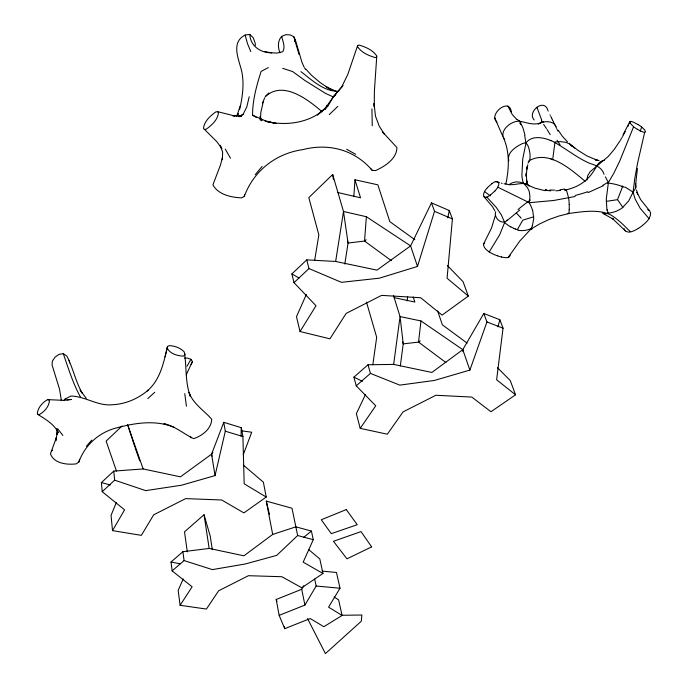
<?xml version="1.0" encoding="UTF-8"?>
<svg xmlns="http://www.w3.org/2000/svg" width="688" height="688" viewBox="0 0 688 688"><rect width="100%" height="100%" fill="white"/><g stroke="black" fill="none" stroke-linecap="round" stroke-linejoin="round"><path stroke-width="1.03" d="M629.408 123.797L630.647 121.389L629.752 121.81L630.053 123.057L633.588 126.755L619.75 161.044L613.902 173.075L608.381 182.595L606.3 198.944L606.936 210.365M241.049 436.123L241.273 427.661L223.763 422.329L211.56 454.192L215.043 475.589L181.615 485.203L145.71 490.63L114.647 480.164L102.211 491.688L124.58 509.825L112.514 530.62L141.358 535.359L153.673 514.822L185.64 498.611L221.691 499.987L243.905 512.904L266.23 497.046L263.366 482.159L243.509 465.251M256.203 117.39L252.591 115.206C252.47 100.233 256.641 85.63 261.079 71.457L268.303 67.596M586.847 179.998L587.733 175.664L590.192 171.647L608.192 156.546L614.143 149.537L620.06 140.765M556.102 126.893C553.986 120.331 543.099 120.658 538.326 124.175M260.52 118.921L260.812 112.488L263.255 101.807M569.234 209.737L569.225 204.577M222.473 157.199L220.564 164.785L212.919 184.857C218.199 194.687 231.288 197.465 241.626 197.852L244.283 196.424C253.666 170.805 275.828 153.476 302.763 149.631C328.787 142.906 354.612 149.752 372.234 170.366L375.605 170.564C384.893 166.35 396.821 158.851 396.916 147.542L382.347 131.743L384.566 134.401L379.243 126.188L375.459 116.066L374.074 103.363L374.255 106.924L374.392 91.177L376.783 55.969C372.87 50.078 365.732 47.016 359.153 45.098L357.665 45.442L347.801 74.459L341.558 87.204L333.276 96.913L325.596 107.844L317.34 115.034L326.49 107.397C310.555 123.04 286.191 126.394 265.164 121.2L276.155 123.487L265.138 120.744L252.591 115.206M353.838 196.605L354.974 179.783L377.858 184.831L389.838 221.656L414.847 239.725M314.665 260.348L318.845 234.883L308.809 197.619L332.674 174.503L343.493 211.483L366.377 216.729L364.537 241.049L391.36 260.683M552.163 159.281L552.662 159.754L552.817 158.713M357.665 45.442L357.562 46.681C361.467 52.606 368.648 55.685 375.261 57.586L376.706 57.207M300.028 331.53L315.998 305.739L293.991 282.648L291.875 273.91L306.762 259.866L335.649 261.466L376.964 270.126L410.607 245.9L431.479 202.865L449.264 210.511L452.412 218.947L447.08 278.253L468.304 296.072L442.117 315.113L420.652 297.732L381.599 295.376L346.159 313.401L329.939 338.823L300.028 331.53L296.485 316.678L306.375 294.421M622.821 186.035L617.514 199.64L622.795 207.277L628.729 200.87L633.089 192.124L634.757 178.622L637.647 162.832L644.656 132.388L645.55 131.812L644.51 129.714L641.68 127.031L640.193 131.288M547.717 109.822C543.726 97.859 526.69 112.402 534.215 119.953M407.201 300.845L407.649 296.631M326.576 107.276L326.791 105.35L325.372 109.323M393.536 295.625L400.046 316.583L420.987 320.961L418.528 342.099L445.962 362.567M360.211 428.375L375.743 405.782L356.229 385.813L353.916 377.136L368.02 364.76L393.656 364.408L431.875 372.449L462.792 349.659L483.81 313.487L499.849 319.739L503.048 328.167L496.616 379.776L515.553 394.809L490.957 411.742L471.805 397.071L435.882 395.265L403.065 411.897L387.335 434.197L360.211 428.375L356.358 413.694L365.448 394.551M552.928 157.801L554.984 141.943L560.66 141.633L565.871 142.356L569.802 143.99L571.728 146.234M400.321 365.964L403.228 343.88L400.046 316.583L393.656 364.408M222.594 157.991L222.353 159.779L222.637 152.022L220.048 145.366L221.863 148.496L216.806 141.659L203.476 128.381C204.216 121.286 210.322 115.833 215.826 111.903L217.614 111.671L235.133 116.066L232.613 115.661L241.6 116.152L239.579 116.693M372.819 364.838L376.68 337.292L366.463 302.075M647.726 209.513L649.661 210.786L650.564 212.902L650.323 215.662L649.008 218.586L640.193 208.309L635.11 198.987L633.089 192.124L635.781 187.97L635.385 183.799M637.449 168.603L635.927 181.606L635.927 187.282M57.396 432.563L57.113 434.438L56.717 428.676M344.817 264.089L348.059 243.036L343.493 211.483L335.649 261.466M244.283 196.424L244.575 194.773M57.448 431.754L55.754 440.819L56.502 437.215L50.448 453.831C53.922 463.583 67.2 465.028 76.17 463.867L78.888 461.975C85.106 444.439 99.88 431.608 118.018 427.54C136.207 422.656 156.563 419.861 174.365 427.463M495.704 211.732C493.545 217.632 501.088 224.563 506.222 221.252M499.385 182.673L495.455 181.623L497.476 181.469L498.671 182.535L498.783 184.59L497.777 187.179L529.313 202.685L529.949 196.605L529.244 191.47L527.507 187.747L523.68 183.292L519.526 182.053L515.897 181.899L512.156 182.827L508.853 184.728M447.802 217.872L449.264 210.511M239.596 109.581C242.529 97.077 244.369 83.893 241.694 71.174C238.891 59.512 230.48 42.295 245.134 35.054L249.787 34.4L253.27 37.823L255.257 43.499L255.308 45.546M495.351 215.404L491.559 227.926L483.664 243.801C482.95 247.413 486.674 250.071 489.22 251.954A20.219 9.469 34.4 0 0 497.218 255.704M185.115 353.813L184.788 355.3L183.214 356.117C177.298 355.782 169.798 353.795 167.167 347.939L167.528 346.451L169.128 345.643C174.649 345.806 180.445 347.844 184.264 351.938C186.844 366.472 184.909 382.236 190.413 396.451L188.994 392.332C193.139 404.002 204.241 410.564 211.749 419.302C211.354 428.822 202.126 435.908 193.681 438.626C183.73 434.025 175.13 425.949 163.925 423.765L165.799 424.264M505.843 184.092C509.034 168.801 510.006 152.048 503.341 137.497M215.043 475.589L225.311 431.213L223.763 422.329M63.984 400.493L65.24 398.945L70.924 396.03C85.346 396.34 97.748 406.281 112.557 404.742C125.663 404.08 138.142 398.696 148.092 390.225L147.215 390.939C159.96 380.258 163.538 363.35 167.167 347.939M165.034 356.883L167.528 346.451M249.211 96.776L246.777 107.001L243.027 114.457L239.785 116.435M527.799 164.836L526.664 169.093L527.292 166.573L526.096 176.231L526.251 173.333L526.879 183.051L526.501 180.136L527.73 184.393L529.115 186.156M497.949 326.869L499.849 319.739M78.888 461.975L79.627 459.24M306.762 259.866L308.981 268.569L341.411 282.329L379.415 278.176L417.487 266.445L434.532 211.319L431.479 202.865M237.902 115.464L238.53 113.563M236.681 116.392L240.181 106.047M368.02 364.76L370.428 373.403L399.797 385.125L434.438 380.438L469.878 370.092L486.941 321.941L483.81 313.487M532.409 225.87L533.75 218.363L532.658 210.347M243.268 454.725L251.705 432.227L241.307 430.774M116.298 502.679L111.06 515.312L112.514 530.62M483.638 243.862L484.705 242.735M294.679 41.564L295.367 39.921L293.845 36.774L290.241 34.916L285.778 34.684L281.676 36.378C277.445 40.927 277.909 47.438 279.93 52.873M186.242 374.805L192.442 361.518L190.911 359.299L187.583 358.113L184.573 358.13M262.334 103.398L264.811 97.644M191.083 364.597L192.442 361.518M183.249 578.926L178.158 590.364L180.101 605.294L206.409 609.061L218.646 590.777L248.445 575.701L281.831 576.716L301.774 587.767L322.964 573.474L319.8 558.923L308.525 549.463M180.101 605.294L192.133 586.804L172.146 570.877L171.011 562.019L182.879 551.724L209.161 548.431L243.905 555.801L272.689 534.43L295.857 526.845L311.406 531.05L313.272 539.684L303.167 562.156L322.964 573.474M569.2 204.517A17.75 3.861 79 0 0 568.623 197.989L566.749 191.066L565.717 189.656L564.925 190.12L566.688 189.725M515.501 228.992L517.393 229.577L522.803 220.143L533.725 216.815M567.428 213.615C579.709 212.214 598.397 208.266 611.477 215.327C617.592 219.231 622.907 224.236 627.946 229.431C634.095 233.696 624.154 232.441 624.188 228.76M623.07 134.745L629.752 121.81M628.17 126.179L628.583 125.388M624.833 132.457L625.254 131.683M623.982 134.005L624.412 133.231M487.388 187.764A13.149 7.843 -54.8 0 0 484.524 191.488L483.492 194.429L483.827 196.484L485.031 197.258L486.812 197.069L496.246 207.389L501.311 214.837L504.665 222.448L499.703 234.728L489.22 251.954M187.033 366.257L190.911 359.299M623.56 134.771L622.7 136.293M334.119 597.029L338.599 599.824L342.091 615.468L323.833 626.716L310.193 618.546L284.729 628.669L279.156 615.356L276.189 599.489L301.705 589.272L303.821 585.643M621.832 137.798L622.27 137.05M327.479 106.872L333.276 96.913L342.959 85.57L341.558 87.204M279.156 615.356L304.913 605.087L316.153 586.021L314.683 579.09M621.393 138.546L620.507 140.034M322.061 571.092L336.466 572.502L340.018 588.24L328.572 607.143L342.091 615.468M64.216 400.571L65.24 398.945M102.211 491.688L101.385 482.615L113.752 471.108L143.156 468.949L180.437 476.836L211.56 454.192L212.824 452.463M255.231 174.683L262.145 166.376M86.396 446.297L91.771 440.096M487.371 187.729L491.894 183.627M494.93 190.98L490.381 195.091M268.75 93.009L265.233 96.681C282.931 80.143 307.588 99.313 321.915 111.576M329.268 114.586L337.842 106.382M122.043 426.018L106.133 441.094L116.47 471.091M272.689 534.43L266.29 501.105L292.004 508.243L297.655 535.513L276.714 555.379L245.315 563.971L212.386 569.612L184.083 560.574L172.146 570.877M293.991 282.648L308.981 268.569M147.86 398.524L154.74 392.272M212.334 549.764L210.236 536.124L204.035 514.719L184.513 531.815L187.291 551.871M356.229 385.813L370.428 373.403M335.718 94.832L333.276 96.913L325.536 93.413L304.844 80.444L292.684 71.586L282.665 68.318M528.719 161.112L529.218 160.7M519.827 210.003L507.004 220.633M303.563 537.491L311.406 531.05M528.006 163.116C530.534 160.562 530.156 156.503 529.906 153.2C529.089 149.21 528.049 140.455 522.338 143.629C516.009 146.57 506.574 152.659 508.802 160.768M642.626 225.415L638.378 228.442M529.382 160.571C549.187 149.786 570.73 169.308 585.239 181.357M366.222 239.759L364.537 241.049L348.059 243.036L347.483 241.041M420.23 340.861L418.528 342.099L403.228 343.88L402.609 341.884M51.256 451.096L52.649 450.167M607.547 183.146L608.381 182.595L605.431 176.893M607.745 213.108L604.855 214.097L602.267 212.91M603.213 185.769L588.034 192.623M66.925 399.969L71.38 399.444L63.425 400.33L47.601 399.633C42.673 402.411 38.107 407.305 37.384 413.101L37.874 414.434C45.563 419.353 54.24 424.152 58.291 432.761L57.035 429.493M541.576 122.464C535.109 125.603 527.73 123.032 521.177 121.509C512.379 119.127 497.691 131.107 504.717 139.647M238.401 116.633L243.027 114.457M574.102 187.377C581.592 184.427 588.18 179.233 592.712 172.568C596.092 168.268 597.924 160.803 604.339 160.295M573.543 187.592L570.154 188.779M569.587 188.951L567.273 189.587M575.142 196.484L553.78 200.475L529.313 202.685M617.446 199.658L606.214 201.395M568.615 213.581L558.656 216.101L549.11 219.489L539.942 223.772L530.878 229.104L519.81 241.015L508.165 257.458L509.602 256.624L510.092 255.128M82.465 393.562C75.534 381.788 73.16 368.003 66.813 356.049L63.27 353.658L59.013 354.354L55.066 357.141L52.417 361.002L52.056 364.941L59.572 389.279L61.335 400.347M527.73 184.384C521.126 181.761 513.583 186.199 506.566 184.16M204.302 129.49L206.065 129.292C211.603 125.362 217.752 119.884 218.466 112.755L217.614 111.671M555.68 190.825L560.531 190.43M519.371 121.019L520.773 122.094M341.48 615.278L361.854 615.02L361.295 621.221L325.424 653.6L307.536 618.572M644.656 132.388L644.699 132.388A13.124 3.93 40.5 0 1 641.887 131.58L637.312 129.275M553.496 159.65L552.679 159.607M338.788 91.315C323.885 91.71 312.06 80.161 300.931 71.638M545.808 190.404L550.761 190.825M316.153 586.021L340.018 588.24M545.12 190.705L535.075 188.185L523.68 183.292M505.757 184.04L504.149 183.756M47.601 399.633L48.9 399.874L49.407 401.19C48.702 407.012 44.109 411.931 39.147 414.692L37.874 414.434M249.787 34.4C250.363 46.234 260.511 52.77 271.674 52.881M264.94 51.574L271.115 52.787L276.963 53.071L282.845 51.712C285.537 46.853 282.802 41.306 281.676 36.378M171.011 562.019L180.101 563.799M599.067 160.545L595.12 159.736L597.674 160.39L587.045 155.987L577.903 150.268L570.937 144.944M394.164 297.637L414.847 302.041L413.221 297.027M502.154 183.343L501.363 183.163M501.569 257.063L497.252 255.807M337.954 192.545L360.538 197.809L354.974 179.783M517.969 229.723L517.393 229.577M101.385 482.615L110.364 484.963M297.655 535.513L313.272 539.684M225.311 431.213L242.916 436.519L244.171 483.81L266.23 497.046M511.287 111.783C509.584 97.068 487.921 114.397 497.003 122.163M550.237 140.266C542.497 137.342 532.048 135.304 526.053 142.717L522.725 159.126L521.917 174.855A43.654 17.673 -66.2 0 0 523.594 183.438M551.174 140.584C564.487 147.292 576.131 157.552 590.055 163.503C596.109 165.215 602.052 167.726 604.055 174.279M486.941 321.941L503.048 328.167M603.711 213.873L613.67 219.36L612.182 218.302L625.461 230.919M434.532 211.319L452.412 218.947M513.618 228.244L510.763 226.825M336.896 91.607L326.207 86.843L330.997 89.801L320.238 82.637L311.63 75.396L305.936 69.204M353.916 377.136L362.43 381.29M625.031 187.033L633.089 192.124M346.718 149.262L355.67 154.318M291.875 273.91L299.031 278.038M637.991 124.528L633.416 122.189A13.235 3.999 40.6 0 0 630.612 121.346M259.806 119.583L261.612 120.675M366.377 216.729L410.607 245.9L417.487 266.445M420.987 320.961L462.792 349.659L469.878 370.092M467.083 343.088L442.358 324.839L437.654 310.95M260.614 119.127L262.223 120.331M516.757 119.445L512.268 114.543L507.787 105.909M484.55 191.496L490.191 195.831M569.483 143.783L575.013 148.264M516.241 212.962L520.068 216.987M497.501 367.736L510.255 380.55L515.553 394.809M567.505 141.84L562.337 136.241L558.235 130.256M447.346 265.508L463.076 281.693L468.304 296.072M484.085 196.785L492.642 206.882L494.784 210.786M520.283 217.227L521.177 218.251M649.214 210.339L640.657 199.64L636.959 192.262L637.733 194.222L636.529 189.983M370.479 168.354L372.234 170.366M543.615 124.373L546.435 128.527M57.629 428.693L62.875 435.435M86.249 398.343L80.143 390.156L81.812 392.771M304.5 67.777L305.515 69.342M550.168 134.599L547.055 129.525M520.386 122.421L523.009 128.02L524.97 135.089M225.268 149.098L230.514 158.231M557.925 131.047L557.633 130.488M80.479 397.045C72.919 383.379 68.413 368.338 63.27 353.658M557.203 129.645L556.927 129.086M190.387 436.321L191.152 437.86M556.523 128.252L556.248 127.701M547.94 110.553L548.198 111.086M550.004 114.819L550.271 115.352M550.787 116.418L551.174 117.227M551.441 117.768L551.896 118.706M552.094 119.11L552.55 120.056M552.808 120.598L553.204 121.415M553.47 121.957L553.866 122.774M554.193 123.453L554.519 124.132M554.855 124.82L555.19 125.5M555.586 126.325L555.852 126.876M536.7 107.199L537.337 108.523M537.586 109.057L541.714 120.047M494.792 117.992L502.79 136.241M303.993 67.003L301.912 62.135L295.367 39.921M276.189 599.489L276.98 601.407M250.793 51.591L247.517 43.679L245.134 35.054M143.156 468.949L127.641 424.728L134.71 446.598M135.072 447.613L139.69 460.788M293.845 36.774L299.031 54.429M261.001 119.222L260.176 116.324L260.202 118.31M211.56 454.192L212.11 456.23M266.29 501.105L269.464 514.461M301.705 589.272L304.913 605.087M284.333 626.562L284.729 628.669M241.273 427.661L242.916 436.519M69.178 360.194L69.608 362.937M204.035 514.719L209.161 548.431M332.674 174.503L333.448 179.74M182.879 551.724L184.083 560.574M184.762 393.622L186.431 406.221M113.752 471.108L114.647 480.164M462.792 349.659L462.947 351.731M531.962 228.743L531.729 229.414L530.878 229.104A41.994 27.425 44.6 0 0 532.245 225.767M371.924 108.85L372.251 125.818M551.853 159.539A46.414 30.822 -24.3 0 1 550.744 158.756M541.542 121.699A32.396 10.019 88.4 0 1 543.649 121.871M541.508 119.901A29.016 8.901 42.4 0 1 541.508 122.412M560.058 144.755A39.938 3.707 54.5 0 1 556.996 140.223M519.698 122.808A32.594 4.911 75.5 0 1 520.73 124.64M519.5 120.899A34.83 20.803 -29.5 0 1 516.843 119.368M524.712 135.553A40.334 14.25 -85 0 1 525.727 143.095M550.151 140.455A48.495 19.35 17.3 0 1 551.079 140.773M530.766 228.743A31.7 26.256 88.6 0 1 517.901 230.248M529.167 202.711A34.176 23.409 34.1 0 1 532.529 210.339M518.012 209.565A32.362 6.39 -38.7 0 1 530.396 200.002M515.493 229.095A32.697 26.583 69.6 0 1 513.592 228.356M510.737 226.928A35.57 28.26 66 0 1 504.622 222.525M569.2 209.668A17.707 3.844 79 0 1 568.641 213.676M508.26 257.561A20.193 9.443 34.5 0 1 501.518 256.951M507.28 220.065A41.684 8.376 -46.1 0 1 506.514 220.676M497.811 187.196A13.089 7.749 -54.7 0 1 494.913 190.946M490.363 195.048A13.072 7.74 -54.8 0 1 486.803 197.121M622.907 207.415A28.242 28.122 -10 0 1 607.745 213.177M607.994 212.558A42.02 13.571 -73.7 0 1 607.263 209.737M564.857 190.137A17.897 3.93 78.9 0 1 564.891 190.026M564.633 189.037A54.524 50.387 14.2 0 1 559.963 189.75M554.614 190.094A54.524 50.387 14.2 0 1 549.807 189.983M546.788 189.699A54.524 50.387 14.2 0 1 545.274 189.501M587.793 191.703A80.702 46.75 -21.6 0 1 575.151 195.469M607.126 182.733A59.306 40.54 -21.2 0 1 602.851 185.313M608.261 183.085A24.742 9.477 5.2 0 1 621.909 186.379M491.903 183.67A13.167 7.86 -54.7 0 1 495.463 181.572M638.326 228.33A20.408 13.812 -43.2 0 1 630.311 232.019M622.012 186.293A32.568 11.507 7 0 1 624.205 187.248M649.111 218.629A20.434 13.829 -43 0 1 642.566 225.311M637.294 129.241A13.141 3.947 40.5 0 1 633.588 126.781M638.008 124.562A13.218 3.99 40.6 0 1 641.689 127.005M371.632 546.874L346.958 558.837L333.448 541.293L361.037 531.6L371.632 546.874M346.288 509.576L321.296 519.75L331.272 533.656L357.244 524.72L346.288 509.576"/></g></svg>
